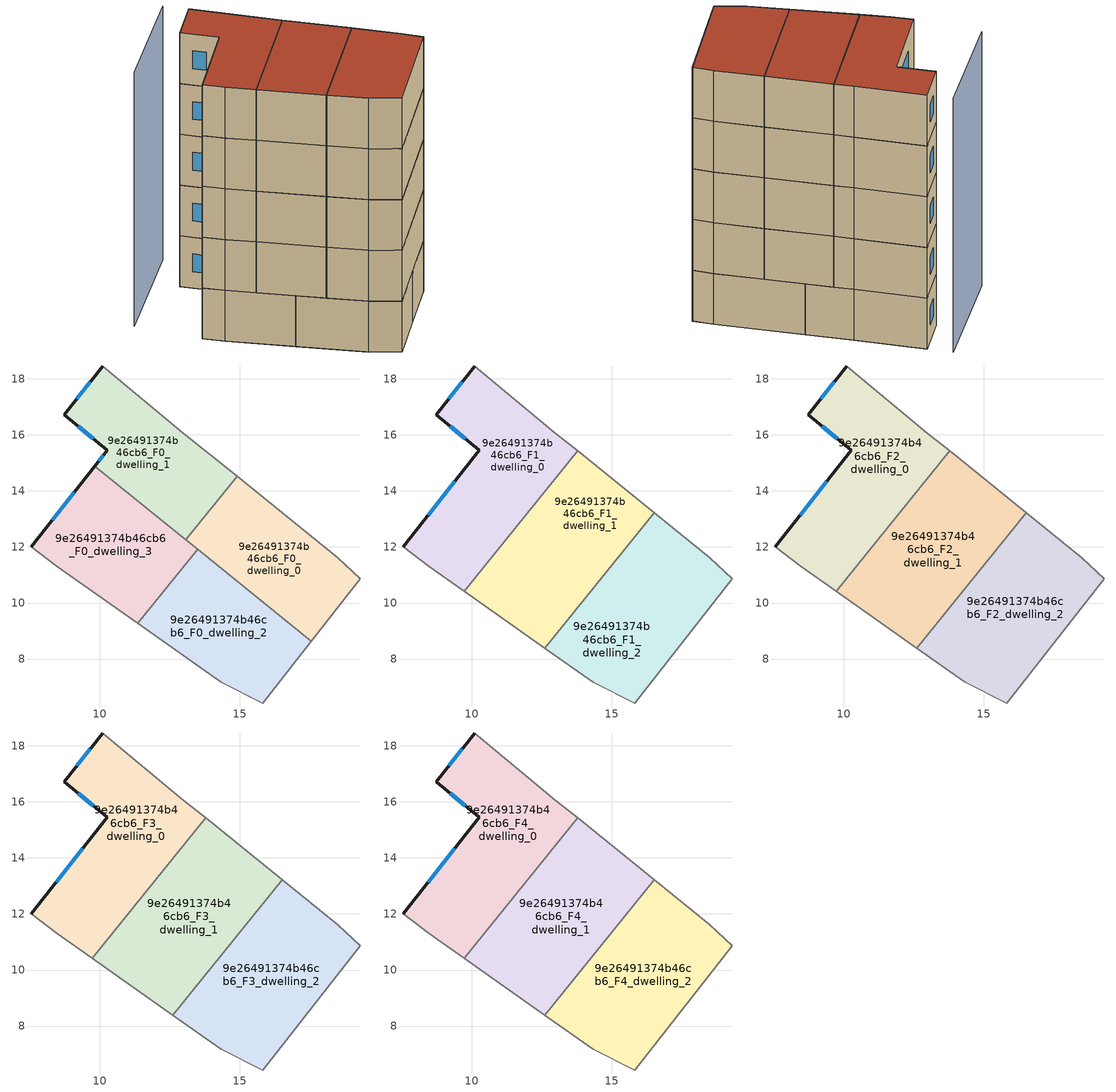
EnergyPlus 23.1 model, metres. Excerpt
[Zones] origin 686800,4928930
9e26491374b46cb6_F0_dwelling_0
 floor ground (EU_floor_Construction): 17.55,8.64 19.29,10.86 18.5,11.61 14.91,14.52 13.07,12.25 z0
 wall adiabatic (EU_wall_Construction): 14.91,14.52 18.5,11.61 19.29,10.86 17.55,8.64 z0:3
 wall to 9e26491374b46cb6_F0_dwelling_1 (EU_wall_Construction): 13.07,12.25 14.91,14.52 z0:3
 wall to 9e26491374b46cb6_F0_dwelling_2 (EU_wall_Construction): 17.55,8.64 13.5,11.91 z0:3
 wall to 9e26491374b46cb6_F0_dwelling_3 (EU_wall_Construction): 13.5,11.91 13.07,12.25 z0:3
 ceiling adiabatic (EU_roof_Construction): 16.51,13.22 14.68,10.96 13.07,12.25 14.91,14.52 z3
9e26491374b46cb6_F0_dwelling_1
 floor ground (EU_floor_Construction): 13.07,12.25 14.91,14.52 12.99,16.06 10.12,18.45 8.74,16.72 10.28,15.45 9.82,14.88 z0
 wall outside (EU_wall_Construction): 9.82,14.88 10.28,15.45 8.74,16.72 10.12,18.45 z0:3
 wall adiabatic (EU_wall_Construction): 10.12,18.45 12.99,16.06 14.91,14.52 z0:3
 wall to 9e26491374b46cb6_F0_dwelling_3 (EU_wall_Construction): 13.07,12.25 9.82,14.88 z0:3
 window (EU_Window_Construction): 9.97,15.06 10.13,15.27 / 9.78,15.87 9.24,16.31 / 9.19,17.29 9.67,17.89 z0.98:2.02
 ceiling adiabatic (EU_roof_Construction): 14.91,14.52 13.07,12.25 11.95,13.16 13.78,15.43 z3
9e26491374b46cb6_F0_dwelling_2
 floor ground (EU_floor_Construction): 15.82,6.43 17.55,8.64 13.5,11.91 11.36,9.27 14.34,7.18 z0
 wall adiabatic (EU_wall_Construction): 17.55,8.64 15.82,6.43 14.34,7.18 11.36,9.27 z0:3
 wall to 9e26491374b46cb6_F0_dwelling_3 (EU_wall_Construction): 11.36,9.27 13.5,11.91 z0:3
9e26491374b46cb6_F0_dwelling_3
 floor ground (EU_floor_Construction): 11.36,9.27 13.5,11.91 9.82,14.88 7.57,12.01 8.47,11.3 z0
 wall outside (EU_wall_Construction): 7.57,12.01 9.82,14.88 z0:3
 wall adiabatic (EU_wall_Construction): 11.36,9.27 8.47,11.3 7.57,12.01 z0:3
 window (EU_Window_Construction): 8.3,12.95 9.09,13.94 z0.98:2.02
9e26491374b46cb6_F1_dwelling_0
 floor to 9e26491374b46cb6_F0_dwelling_1 (EU_floor_Construction): 11.95,13.16 13.78,15.43 12.99,16.06 10.12,18.45 8.74,16.72 10.28,15.45 9.82,14.87 z3
 floor to 9e26491374b46cb6_F0_dwelling_3 (EU_floor_Construction): 9.74,10.42 11.95,13.16 9.82,14.87 7.57,12.01 8.47,11.3 z3
 wall outside (EU_wall_Construction): 7.57,12.01 10.28,15.45 8.74,16.72 10.12,18.45 z3:6
 wall adiabatic (EU_wall_Construction): 10.12,18.45 12.99,16.06 13.78,15.43 / 9.73,10.42 8.47,11.3 7.57,12.01 z3:6
 wall to 9e26491374b46cb6_F1_dwelling_1 (EU_wall_Construction): 13.78,15.43 9.73,10.42 z3:6
 window (EU_Window_Construction): 9.19,17.29 9.67,17.89 / 8.45,13.13 9.4,14.34 / 9.78,15.87 9.24,16.31 z3.98:5.02
9e26491374b46cb6_F1_dwelling_1
 floor to 9e26491374b46cb6_F0_dwelling_3 (EU_floor_Construction): 11.36,9.27 13.5,11.91 11.95,13.16 9.74,10.42 z3
 floor to 9e26491374b46cb6_F0_dwelling_2 (EU_floor_Construction): 12.61,8.39 14.68,10.96 13.5,11.91 11.36,9.27 z3
 floor adiabatic (EU_floor_Construction): 14.68,10.96 16.51,13.22 13.78,15.43 11.95,13.16 z3
 wall adiabatic (EU_wall_Construction): 12.61,8.39 9.73,10.42 / 13.78,15.43 16.51,13.22 z3:6
 wall to 9e26491374b46cb6_F1_dwelling_2 (EU_wall_Construction): 16.51,13.22 12.61,8.39 z3:6
9e26491374b46cb6_F1_dwelling_2
 floor to 9e26491374b46cb6_F0_dwelling_0 (EU_floor_Construction): 17.55,8.64 19.29,10.86 18.5,11.61 16.51,13.22 14.68,10.96 z3
 floor to 9e26491374b46cb6_F0_dwelling_2 (EU_floor_Construction): 15.82,6.43 17.55,8.64 14.68,10.96 12.61,8.39 14.34,7.18 z3
 wall adiabatic (EU_wall_Construction): 16.51,13.22 18.5,11.61 19.29,10.86 15.82,6.43 14.34,7.18 12.61,8.39 z3:6
9e26491374b46cb6_F2_dwelling_0
 floor to 9e26491374b46cb6_F1_dwelling_0 (EU_floor_Construction): 9.73,10.42 13.78,15.43 12.99,16.06 10.12,18.45 8.74,16.72 10.28,15.45 7.57,12.01 8.47,11.3 z6
 wall outside (EU_wall_Construction): 7.57,12.01 10.28,15.45 8.74,16.72 10.12,18.45 z6:9
 wall adiabatic (EU_wall_Construction): 10.12,18.45 12.99,16.06 13.78,15.43 / 9.73,10.42 8.47,11.3 7.57,12.01 z6:9
 wall to 9e26491374b46cb6_F2_dwelling_1 (EU_wall_Construction): 13.78,15.43 9.73,10.42 z6:9
 window (EU_Window_Construction): 9.19,17.29 9.67,17.89 / 8.45,13.13 9.4,14.34 / 9.78,15.87 9.24,16.31 z6.98:8.02
9e26491374b46cb6_F2_dwelling_1
 floor to 9e26491374b46cb6_F1_dwelling_1 (EU_floor_Construction): 12.61,8.39 16.51,13.22 13.78,15.43 9.73,10.42 z6
 wall adiabatic (EU_wall_Construction): 12.61,8.39 9.73,10.42 / 13.78,15.43 16.51,13.22 z6:9
 wall to 9e26491374b46cb6_F2_dwelling_2 (EU_wall_Construction): 16.51,13.22 12.61,8.39 z6:9
9e26491374b46cb6_F2_dwelling_2
 floor to 9e26491374b46cb6_F1_dwelling_2 (EU_floor_Construction): 15.82,6.43 19.29,10.86 18.5,11.61 16.51,13.22 12.61,8.39 14.34,7.18 z6
 wall adiabatic (EU_wall_Construction): 16.51,13.22 18.5,11.61 19.29,10.86 15.82,6.43 14.34,7.18 12.61,8.39 z6:9
9e26491374b46cb6_F3_dwelling_0
 floor to 9e26491374b46cb6_F2_dwelling_0 (EU_floor_Construction): 9.73,10.42 13.78,15.43 12.99,16.06 10.12,18.45 8.74,16.72 10.28,15.45 7.57,12.01 8.47,11.3 z9
 wall outside (EU_wall_Construction): 7.57,12.01 10.28,15.45 8.74,16.72 10.12,18.45 z9:12
 wall adiabatic (EU_wall_Construction): 10.12,18.45 12.99,16.06 13.78,15.43 / 9.73,10.42 8.47,11.3 7.57,12.01 z9:12
 wall to 9e26491374b46cb6_F3_dwelling_1 (EU_wall_Construction): 13.78,15.43 9.73,10.42 z9:12
 window (EU_Window_Construction): 9.19,17.29 9.67,17.89 / 8.45,13.13 9.4,14.34 / 9.78,15.87 9.24,16.31 z9.98:11.02
9e26491374b46cb6_F3_dwelling_1
 floor to 9e26491374b46cb6_F2_dwelling_1 (EU_floor_Construction): 12.61,8.39 16.51,13.22 13.78,15.43 9.73,10.42 z9
 wall adiabatic (EU_wall_Construction): 12.61,8.39 9.73,10.42 / 13.78,15.43 16.51,13.22 z9:12
 wall to 9e26491374b46cb6_F3_dwelling_2 (EU_wall_Construction): 16.51,13.22 12.61,8.39 z9:12
9e26491374b46cb6_F3_dwelling_2
 floor to 9e26491374b46cb6_F2_dwelling_2 (EU_floor_Construction): 15.82,6.43 19.29,10.86 18.5,11.61 16.51,13.22 12.61,8.39 14.34,7.18 z9
 wall adiabatic (EU_wall_Construction): 16.51,13.22 18.5,11.61 19.29,10.86 15.82,6.43 14.34,7.18 12.61,8.39 z9:12
9e26491374b46cb6_F4_dwelling_0
 floor to 9e26491374b46cb6_F3_dwelling_0 (EU_floor_Construction): 9.73,10.42 13.78,15.43 12.99,16.06 10.12,18.45 8.74,16.72 10.28,15.45 7.57,12.01 8.47,11.3 z12
 wall outside (EU_wall_Construction): 7.57,12.01 10.28,15.45 8.74,16.72 10.12,18.45 z12:15
 wall adiabatic (EU_wall_Construction): 10.12,18.45 12.99,16.06 13.78,15.43 / 9.73,10.42 8.47,11.3 7.57,12.01 z12:15
 wall to 9e26491374b46cb6_F4_dwelling_1 (EU_wall_Construction): 13.78,15.43 9.73,10.42 z12:15
 window (EU_Window_Construction): 9.19,17.29 9.67,17.89 / 8.45,13.13 9.4,14.34 / 9.78,15.87 9.24,16.31 z12.98:14.02
 roof outside (EU_roof_Construction): 12.99,16.06 13.78,15.43 9.73,10.42 8.47,11.3 7.57,12.01 10.28,15.45 8.74,16.72 10.12,18.45 z15
9e26491374b46cb6_F4_dwelling_1
 floor to 9e26491374b46cb6_F3_dwelling_1 (EU_floor_Construction): 12.61,8.39 16.51,13.22 13.78,15.43 9.73,10.42 z12
 wall adiabatic (EU_wall_Construction): 12.61,8.39 9.73,10.42 / 13.78,15.43 16.51,13.22 z12:15
 wall to 9e26491374b46cb6_F4_dwelling_2 (EU_wall_Construction): 16.51,13.22 12.61,8.39 z12:15
 roof outside (EU_roof_Construction): 16.51,13.22 12.61,8.39 9.73,10.42 13.78,15.43 z15
9e26491374b46cb6_F4_dwelling_2
 floor to 9e26491374b46cb6_F3_dwelling_2 (EU_floor_Construction): 15.82,6.43 19.29,10.86 18.5,11.61 16.51,13.22 12.61,8.39 14.34,7.18 z12
 wall adiabatic (EU_wall_Construction): 16.51,13.22 18.5,11.61 19.29,10.86 15.82,6.43 14.34,7.18 12.61,8.39 z12:15
 roof outside (EU_roof_Construction): 18.5,11.61 19.29,10.86 15.82,6.43 14.34,7.18 12.61,8.39 16.51,13.22 z15
shading: 9.11,19.26 5.1,14.56 z0:15
[Building]
EU S2 Campaign: North Axis=0; Terrain=City; Solar Distribution=FullExterior
[Site:Location]
Bologna: Latitude=44.5; Longitude=11.25; Time Zone=1; Elevation=37
[SizingPeriod:WeatherFileDays]
AnnualSizingPeriod: Begin Month=1; Begin Day of Month=1; End Month=12; End Day of Month=31; Day of Week for Start Day=Monday; Use Weather File Daylight Saving Period=No; Use Weather File Rain and Snow Indicators=No
[MATERIAL]
EU_InternalMass_Material: Roughness=MediumRough; Thickness=0.1; Conductivity=1; Density=1800; Specific Heat=900; Thermal Absorptance=0.9; Solar Absorptance=0.7; Visible Absorptance=0.7
[MATERIAL:NOMASS] Roughness=MediumRough; Thermal Absorptance=0.9; Solar Absorptance=0.7; Visible Absorptance=0.7
Name | Thermal Resistance
EU_wall_NoMass | 0.905828
EU_roof_NoMass | 0.37593
EU_floor_NoMass | 0.67114
[WINDOWMATERIAL:SIMPLEGLAZINGSYSTEM]
EU_Window_SimpleGlazing: UFactor=4.52486; Solar Heat Gain Coefficient=0.85; Visible Transmittance=0.85
[CONSTRUCTION]
EU_wall_Construction: EU_wall_NoMass
EU_roof_Construction: EU_roof_NoMass
EU_floor_Construction: EU_floor_NoMass
EU_InternalMass_Construction: EU_InternalMass_Material
EU_Window_Construction: EU_Window_SimpleGlazing
[ZONE] Type=1; Multiplier=1; Ceiling Height=autocalculate; Floor Area=autocalculate; Part of Total Floor Area=Yes
Name | Volume
9e26491374b46cb6_F0_dwelling_0 | 49.9167
9e26491374b46cb6_F1_dwelling_0; 9e26491374b46cb6_F2_dwelling_0; 9e26491374b46cb6_F3_dwelling_0; 9e26491374b46cb6_F4_dwelling_0 | 66.5618
9e26491374b46cb6_F0_dwelling_1 | 49.9175
9e26491374b46cb6_F1_dwelling_1; 9e26491374b46cb6_F2_dwelling_1; 9e26491374b46cb6_F3_dwelling_1; 9e26491374b46cb6_F4_dwelling_1 | 66.5654
9e26491374b46cb6_F0_dwelling_2 | 49.9277
9e26491374b46cb6_F1_dwelling_2; 9e26491374b46cb6_F2_dwelling_2; 9e26491374b46cb6_F3_dwelling_2; 9e26491374b46cb6_F4_dwelling_2 | 66.5625
9e26491374b46cb6_F0_dwelling_3 | 49.9204
[INTERNALMASS] Construction=EU_InternalMass_Construction
Name | Zone or ZoneList | Surface Area
9e26491374b46cb6_F0_dwelling_0_EU_InternalMass | 9e26491374b46cb6_F0_dwelling_0 | 16.6397
9e26491374b46cb6_F0_dwelling_1_EU_InternalMass | 9e26491374b46cb6_F0_dwelling_1 | 16.6397
9e26491374b46cb6_F0_dwelling_2_EU_InternalMass | 9e26491374b46cb6_F0_dwelling_2 | 16.6417
9e26491374b46cb6_F0_dwelling_3_EU_InternalMass | 9e26491374b46cb6_F0_dwelling_3 | 16.6395
9e26491374b46cb6_F1_dwelling_0_EU_InternalMass | 9e26491374b46cb6_F1_dwelling_0 | 22.1874
9e26491374b46cb6_F1_dwelling_1_EU_InternalMass | 9e26491374b46cb6_F1_dwelling_1 | 22.1884
9e26491374b46cb6_F1_dwelling_2_EU_InternalMass | 9e26491374b46cb6_F1_dwelling_2 | 22.1877
9e26491374b46cb6_F2_dwelling_0_EU_InternalMass | 9e26491374b46cb6_F2_dwelling_0 | 22.1874
9e26491374b46cb6_F2_dwelling_1_EU_InternalMass | 9e26491374b46cb6_F2_dwelling_1 | 22.1884
9e26491374b46cb6_F2_dwelling_2_EU_InternalMass | 9e26491374b46cb6_F2_dwelling_2 | 22.1877
9e26491374b46cb6_F3_dwelling_0_EU_InternalMass | 9e26491374b46cb6_F3_dwelling_0 | 22.1874
9e26491374b46cb6_F3_dwelling_1_EU_InternalMass | 9e26491374b46cb6_F3_dwelling_1 | 22.1884
9e26491374b46cb6_F3_dwelling_2_EU_InternalMass | 9e26491374b46cb6_F3_dwelling_2 | 22.1877
9e26491374b46cb6_F4_dwelling_0_EU_InternalMass | 9e26491374b46cb6_F4_dwelling_0 | 22.1874
9e26491374b46cb6_F4_dwelling_1_EU_InternalMass | 9e26491374b46cb6_F4_dwelling_1 | 22.1884
9e26491374b46cb6_F4_dwelling_2_EU_InternalMass | 9e26491374b46cb6_F4_dwelling_2 | 22.1877
[OTHEREQUIPMENT] Fuel Type=Electricity; Design Level Calculation Method=Watts/Area; Power per Zone Floor Area=1; Fraction Latent=0; Fraction Radiant=0; Fraction Lost=0; Carbon Dioxide Generation Rate=0; EndUse Subcategory=EU_Step8_InternalGains
Name | Zone or ZoneList or Space or SpaceList | Schedule
EU_Step8_InternalGain_9e26491374b46cb6_F0_dwelling_0_f000 | 9e26491374b46cb6_F0_dwelling_0 | EU_Step8_GainSchedule_9e26491374b46cb6_F0_dwelling_0_f000
EU_Step8_InternalGain_9e26491374b46cb6_F0_dwelling_1_f000 | 9e26491374b46cb6_F0_dwelling_1 | EU_Step8_GainSchedule_9e26491374b46cb6_F0_dwelling_1_f000
EU_Step8_InternalGain_9e26491374b46cb6_F0_dwelling_2_f000 | 9e26491374b46cb6_F0_dwelling_2 | EU_Step8_GainSchedule_9e26491374b46cb6_F0_dwelling_2_f000
EU_Step8_InternalGain_9e26491374b46cb6_F0_dwelling_3_f000 | 9e26491374b46cb6_F0_dwelling_3 | EU_Step8_GainSchedule_9e26491374b46cb6_F0_dwelling_3_f000
EU_Step8_InternalGain_9e26491374b46cb6_F1_dwelling_0_f000 | 9e26491374b46cb6_F1_dwelling_0 | EU_Step8_GainSchedule_9e26491374b46cb6_F1_dwelling_0_f000
EU_Step8_InternalGain_9e26491374b46cb6_F1_dwelling_1_f000 | 9e26491374b46cb6_F1_dwelling_1 | EU_Step8_GainSchedule_9e26491374b46cb6_F1_dwelling_1_f000
EU_Step8_InternalGain_9e26491374b46cb6_F1_dwelling_2_f000 | 9e26491374b46cb6_F1_dwelling_2 | EU_Step8_GainSchedule_9e26491374b46cb6_F1_dwelling_2_f000
EU_Step8_InternalGain_9e26491374b46cb6_F2_dwelling_0_f000 | 9e26491374b46cb6_F2_dwelling_0 | EU_Step8_GainSchedule_9e26491374b46cb6_F2_dwelling_0_f000
EU_Step8_InternalGain_9e26491374b46cb6_F2_dwelling_1_f000 | 9e26491374b46cb6_F2_dwelling_1 | EU_Step8_GainSchedule_9e26491374b46cb6_F2_dwelling_1_f000
EU_Step8_InternalGain_9e26491374b46cb6_F2_dwelling_2_f000 | 9e26491374b46cb6_F2_dwelling_2 | EU_Step8_GainSchedule_9e26491374b46cb6_F2_dwelling_2_f000
EU_Step8_InternalGain_9e26491374b46cb6_F3_dwelling_0_f000 | 9e26491374b46cb6_F3_dwelling_0 | EU_Step8_GainSchedule_9e26491374b46cb6_F3_dwelling_0_f000
EU_Step8_InternalGain_9e26491374b46cb6_F3_dwelling_1_f000 | 9e26491374b46cb6_F3_dwelling_1 | EU_Step8_GainSchedule_9e26491374b46cb6_F3_dwelling_1_f000
EU_Step8_InternalGain_9e26491374b46cb6_F3_dwelling_2_f000 | 9e26491374b46cb6_F3_dwelling_2 | EU_Step8_GainSchedule_9e26491374b46cb6_F3_dwelling_2_f000
EU_Step8_InternalGain_9e26491374b46cb6_F4_dwelling_0_f000 | 9e26491374b46cb6_F4_dwelling_0 | EU_Step8_GainSchedule_9e26491374b46cb6_F4_dwelling_0_f000
EU_Step8_InternalGain_9e26491374b46cb6_F4_dwelling_1_f000 | 9e26491374b46cb6_F4_dwelling_1 | EU_Step8_GainSchedule_9e26491374b46cb6_F4_dwelling_1_f000
EU_Step8_InternalGain_9e26491374b46cb6_F4_dwelling_2_f000 | 9e26491374b46cb6_F4_dwelling_2 | EU_Step8_GainSchedule_9e26491374b46cb6_F4_dwelling_2_f000
[ZONEVENTILATION:DESIGNFLOWRATE] Schedule=EU_AlwaysOn; Design Flow Rate Calculation Method=AirChanges/Hour; Air Changes per Hour=0.73129; Ventilation Type=Natural; Fan Pressure Rise=0; Fan Total Efficiency=1; Constant Term Coefficient=1; Temperature Term Coefficient=0; Velocity Term Coefficient=0; Velocity Squared Term Coefficient=0; Minimum Indoor Temperature=-100; Maximum Indoor Temperature=100; Delta Temperature=-100; Minimum Outdoor Temperature=-100; Maximum Outdoor Temperature=100; Maximum Wind Speed=40
Name | Zone or ZoneList or Space or SpaceList
EU_ConstantAir_9e26491374b46cb6_F0_dwelling_0 | 9e26491374b46cb6_F0_dwelling_0
EU_ConstantAir_9e26491374b46cb6_F0_dwelling_1 | 9e26491374b46cb6_F0_dwelling_1
EU_ConstantAir_9e26491374b46cb6_F0_dwelling_2 | 9e26491374b46cb6_F0_dwelling_2
EU_ConstantAir_9e26491374b46cb6_F0_dwelling_3 | 9e26491374b46cb6_F0_dwelling_3
EU_ConstantAir_9e26491374b46cb6_F1_dwelling_0 | 9e26491374b46cb6_F1_dwelling_0
EU_ConstantAir_9e26491374b46cb6_F1_dwelling_1 | 9e26491374b46cb6_F1_dwelling_1
EU_ConstantAir_9e26491374b46cb6_F1_dwelling_2 | 9e26491374b46cb6_F1_dwelling_2
EU_ConstantAir_9e26491374b46cb6_F2_dwelling_0 | 9e26491374b46cb6_F2_dwelling_0
EU_ConstantAir_9e26491374b46cb6_F2_dwelling_1 | 9e26491374b46cb6_F2_dwelling_1
EU_ConstantAir_9e26491374b46cb6_F2_dwelling_2 | 9e26491374b46cb6_F2_dwelling_2
EU_ConstantAir_9e26491374b46cb6_F3_dwelling_0 | 9e26491374b46cb6_F3_dwelling_0
EU_ConstantAir_9e26491374b46cb6_F3_dwelling_1 | 9e26491374b46cb6_F3_dwelling_1
EU_ConstantAir_9e26491374b46cb6_F3_dwelling_2 | 9e26491374b46cb6_F3_dwelling_2
EU_ConstantAir_9e26491374b46cb6_F4_dwelling_0 | 9e26491374b46cb6_F4_dwelling_0
EU_ConstantAir_9e26491374b46cb6_F4_dwelling_1 | 9e26491374b46cb6_F4_dwelling_1
EU_ConstantAir_9e26491374b46cb6_F4_dwelling_2 | 9e26491374b46cb6_F4_dwelling_2
[HVACTEMPLATE:THERMOSTAT] Constant Heating Setpoint=20; Constant Cooling Setpoint=50
EU_HeatOnly_9e26491374b46cb6_F0_dwelling_0; EU_HeatOnly_9e26491374b46cb6_F0_dwelling_1; EU_HeatOnly_9e26491374b46cb6_F0_dwelling_2; EU_HeatOnly_9e26491374b46cb6_F0_dwelling_3; EU_HeatOnly_9e26491374b46cb6_F1_dwelling_0; EU_HeatOnly_9e26491374b46cb6_F1_dwelling_1; EU_HeatOnly_9e26491374b46cb6_F1_dwelling_2; EU_HeatOnly_9e26491374b46cb6_F2_dwelling_0; EU_HeatOnly_9e26491374b46cb6_F2_dwelling_1; EU_HeatOnly_9e26491374b46cb6_F2_dwelling_2; EU_HeatOnly_9e26491374b46cb6_F3_dwelling_0; EU_HeatOnly_9e26491374b46cb6_F3_dwelling_1; EU_HeatOnly_9e26491374b46cb6_F3_dwelling_2; EU_HeatOnly_9e26491374b46cb6_F4_dwelling_0; EU_HeatOnly_9e26491374b46cb6_F4_dwelling_1; EU_HeatOnly_9e26491374b46cb6_F4_dwelling_2
[HVACTEMPLATE:ZONE:IDEALLOADSAIRSYSTEM] System Availability Schedule=EU_AlwaysOn; Maximum Heating Supply Air Temperature=50; Minimum Cooling Supply Air Temperature=13; Maximum Heating Supply Air Humidity Ratio=0.0156; Minimum Cooling Supply Air Humidity Ratio=0.0077; Heating Limit=NoLimit; Cooling Limit=NoLimit; Heating Availability Schedule=EU_AlwaysOn; Cooling Availability Schedule=EU_CoolingOff; Dehumidification Control Type=ConstantSensibleHeatRatio; Cooling Sensible Heat Ratio=0.7; Dehumidification Setpoint=60; Humidification Control Type=None; Humidification Setpoint=30; Outdoor Air Method=None; Outdoor Air Flow Rate per Person=0.00944; Outdoor Air Flow Rate per Zone Floor Area=0; Outdoor Air Flow Rate per Zone=0; Demand Controlled Ventilation Type=None; Outdoor Air Economizer Type=NoEconomizer; Heat Recovery Type=None; Sensible Heat Recovery Effectiveness=0.7; Latent Heat Recovery Effectiveness=0.65
Name | Template Thermostat
9e26491374b46cb6_F0_dwelling_0 | EU_HeatOnly_9e26491374b46cb6_F0_dwelling_0
9e26491374b46cb6_F0_dwelling_1 | EU_HeatOnly_9e26491374b46cb6_F0_dwelling_1
9e26491374b46cb6_F0_dwelling_2 | EU_HeatOnly_9e26491374b46cb6_F0_dwelling_2
9e26491374b46cb6_F0_dwelling_3 | EU_HeatOnly_9e26491374b46cb6_F0_dwelling_3
9e26491374b46cb6_F1_dwelling_0 | EU_HeatOnly_9e26491374b46cb6_F1_dwelling_0
9e26491374b46cb6_F1_dwelling_1 | EU_HeatOnly_9e26491374b46cb6_F1_dwelling_1
9e26491374b46cb6_F1_dwelling_2 | EU_HeatOnly_9e26491374b46cb6_F1_dwelling_2
9e26491374b46cb6_F2_dwelling_0 | EU_HeatOnly_9e26491374b46cb6_F2_dwelling_0
9e26491374b46cb6_F2_dwelling_1 | EU_HeatOnly_9e26491374b46cb6_F2_dwelling_1
9e26491374b46cb6_F2_dwelling_2 | EU_HeatOnly_9e26491374b46cb6_F2_dwelling_2
9e26491374b46cb6_F3_dwelling_0 | EU_HeatOnly_9e26491374b46cb6_F3_dwelling_0
9e26491374b46cb6_F3_dwelling_1 | EU_HeatOnly_9e26491374b46cb6_F3_dwelling_1
9e26491374b46cb6_F3_dwelling_2 | EU_HeatOnly_9e26491374b46cb6_F3_dwelling_2
9e26491374b46cb6_F4_dwelling_0 | EU_HeatOnly_9e26491374b46cb6_F4_dwelling_0
9e26491374b46cb6_F4_dwelling_1 | EU_HeatOnly_9e26491374b46cb6_F4_dwelling_1
9e26491374b46cb6_F4_dwelling_2 | EU_HeatOnly_9e26491374b46cb6_F4_dwelling_2
[SIZING:ZONE] Zone Cooling Design Supply Air Temperature Input Method=SupplyAirTemperature; Zone Cooling Design Supply Air Temperature=13; Zone Heating Design Supply Air Temperature Input Method=SupplyAirTemperature; Zone Heating Design Supply Air Temperature=50; Zone Cooling Design Supply Air Humidity Ratio=0.008; Zone Heating Design Supply Air Humidity Ratio=0.008; Cooling Design Air Flow Method=DesignDay; Cooling Design Air Flow Rate=0; Cooling Minimum Air Flow per Zone Floor Area=0.000762; Cooling Minimum Air Flow=0; Cooling Minimum Air Flow Fraction=0.2; Heating Design Air Flow Method=DesignDay; Heating Design Air Flow Rate=0; Heating Maximum Air Flow per Zone Floor Area=0.002032; Heating Maximum Air Flow=0.141576; Heating Maximum Air Flow Fraction=0.3; Account for Dedicated Outdoor Air System=No; Dedicated Outdoor Air System Control Strategy=NeutralSupplyAir; Dedicated Outdoor Air Low Setpoint Temperature for Design=autosize; Dedicated Outdoor Air High Setpoint Temperature for Design=autosize; Zone Load Sizing Method=Sensible Load Only No Latent Load; Zone Latent Cooling Design Supply Air Humidity Ratio Input Method=HumidityRatioDifference; Zone Cooling Design Supply Air Humidity Ratio Difference=0.005; Zone Latent Heating Design Supply Air Humidity Ratio Input Method=HumidityRatioDifference; Zone Humidification Design Supply Air Humidity Ratio Difference=0.005
9e26491374b46cb6_F0_dwelling_0; 9e26491374b46cb6_F0_dwelling_1; 9e26491374b46cb6_F0_dwelling_2; 9e26491374b46cb6_F0_dwelling_3; 9e26491374b46cb6_F1_dwelling_0; 9e26491374b46cb6_F1_dwelling_1; 9e26491374b46cb6_F1_dwelling_2; 9e26491374b46cb6_F2_dwelling_0; 9e26491374b46cb6_F2_dwelling_1; 9e26491374b46cb6_F2_dwelling_2; 9e26491374b46cb6_F3_dwelling_0; 9e26491374b46cb6_F3_dwelling_1; 9e26491374b46cb6_F3_dwelling_2; 9e26491374b46cb6_F4_dwelling_0; 9e26491374b46cb6_F4_dwelling_1; 9e26491374b46cb6_F4_dwelling_2
[SCHEDULE:CONSTANT]
Name | Hourly Value
EU_AlwaysOn | 1
EU_CoolingOff | 0
[SCHEDULE:FILE] Column Number=1; Rows to Skip at Top=0; Number of Hours of Data=8760; Column Separator=Comma; Interpolate to Timestep=No; Minutes per Item=60; Adjust Schedule for Daylight Savings=Yes
Name | File
EU_Step8_GainSchedule_9e26491374b46cb6_F0_dwelling_0_f000 | ../../schedules/9e26491374b46cb6/9e26491374b46cb6_F0_dwelling_0_f000_gain.csv
EU_Step8_GainSchedule_9e26491374b46cb6_F0_dwelling_1_f000 | ../../schedules/9e26491374b46cb6/9e26491374b46cb6_F0_dwelling_1_f000_gain.csv
EU_Step8_GainSchedule_9e26491374b46cb6_F0_dwelling_2_f000 | ../../schedules/9e26491374b46cb6/9e26491374b46cb6_F0_dwelling_2_f000_gain.csv
EU_Step8_GainSchedule_9e26491374b46cb6_F0_dwelling_3_f000 | ../../schedules/9e26491374b46cb6/9e26491374b46cb6_F0_dwelling_3_f000_gain.csv
EU_Step8_GainSchedule_9e26491374b46cb6_F1_dwelling_0_f000 | ../../schedules/9e26491374b46cb6/9e26491374b46cb6_F1_dwelling_0_f000_gain.csv
EU_Step8_GainSchedule_9e26491374b46cb6_F1_dwelling_1_f000 | ../../schedules/9e26491374b46cb6/9e26491374b46cb6_F1_dwelling_1_f000_gain.csv
EU_Step8_GainSchedule_9e26491374b46cb6_F1_dwelling_2_f000 | ../../schedules/9e26491374b46cb6/9e26491374b46cb6_F1_dwelling_2_f000_gain.csv
EU_Step8_GainSchedule_9e26491374b46cb6_F2_dwelling_0_f000 | ../../schedules/9e26491374b46cb6/9e26491374b46cb6_F2_dwelling_0_f000_gain.csv
EU_Step8_GainSchedule_9e26491374b46cb6_F2_dwelling_1_f000 | ../../schedules/9e26491374b46cb6/9e26491374b46cb6_F2_dwelling_1_f000_gain.csv
EU_Step8_GainSchedule_9e26491374b46cb6_F2_dwelling_2_f000 | ../../schedules/9e26491374b46cb6/9e26491374b46cb6_F2_dwelling_2_f000_gain.csv
EU_Step8_GainSchedule_9e26491374b46cb6_F3_dwelling_0_f000 | ../../schedules/9e26491374b46cb6/9e26491374b46cb6_F3_dwelling_0_f000_gain.csv
EU_Step8_GainSchedule_9e26491374b46cb6_F3_dwelling_1_f000 | ../../schedules/9e26491374b46cb6/9e26491374b46cb6_F3_dwelling_1_f000_gain.csv
EU_Step8_GainSchedule_9e26491374b46cb6_F3_dwelling_2_f000 | ../../schedules/9e26491374b46cb6/9e26491374b46cb6_F3_dwelling_2_f000_gain.csv
EU_Step8_GainSchedule_9e26491374b46cb6_F4_dwelling_0_f000 | ../../schedules/9e26491374b46cb6/9e26491374b46cb6_F4_dwelling_0_f000_gain.csv
EU_Step8_GainSchedule_9e26491374b46cb6_F4_dwelling_1_f000 | ../../schedules/9e26491374b46cb6/9e26491374b46cb6_F4_dwelling_1_f000_gain.csv
EU_Step8_GainSchedule_9e26491374b46cb6_F4_dwelling_2_f000 | ../../schedules/9e26491374b46cb6/9e26491374b46cb6_F4_dwelling_2_f000_gain.csv
